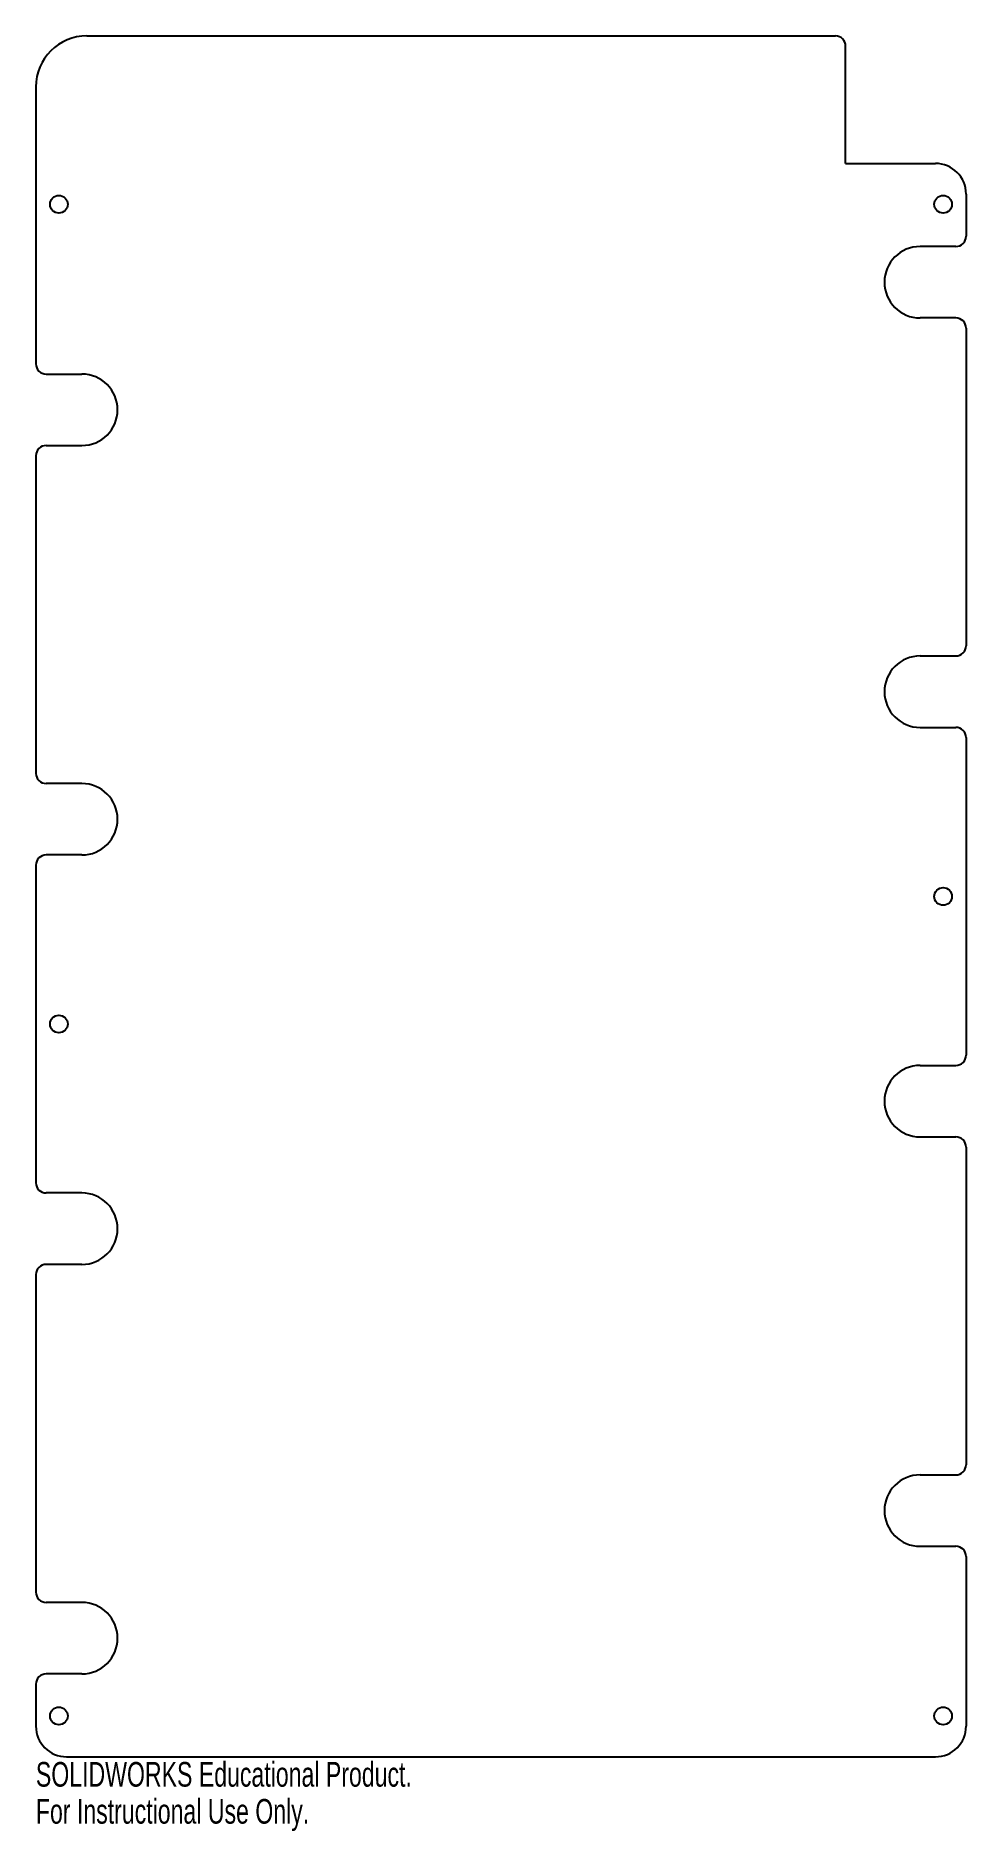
# Model space of a CAD drawing. Header units: millimetres. Extents: x -91 to 91, y -171 to 181.
import ezdxf

# ---------------------------------------------------------------- set-up
doc = ezdxf.new("R2010")
doc.units = ezdxf.units.MM
doc.styles.add('SLDTEXTSTYLE0', font='TXT', dxfattribs={"width": 0.7})

msp = doc.modelspace()

# ---------------------------------------------------------------- linework, layer by layer
at = {"color": 7, "linetype": 'Continuous', "lineweight": 25}
for p, q in [((-81.15, 181.14), (65.54, 181.14)), ((67.54, 156.14), (67.54, 179.14)), ((-91.15, 171.14), (-91.15, 116.86)), ((67.54, 156.14), (85.15, 156.14)), ((91.15, 150.14), (91.15, 141.86)), ((89.15, 139.86), (82.15, 139.86)), ((89.15, 125.86), (82.15, 125.86)), ((91.15, 123.86), (91.15, 61.61)), ((-89.15, 114.86), (-82.15, 114.86)), ((-91.15, 98.86), (-91.15, 36.61)), ((-89.15, 100.86), (-82.15, 100.86)), ((82.15, 59.61), (89.15, 59.61)), ((82.15, 45.61), (89.15, 45.61)), ((91.15, 43.61), (91.15, -18.64)), ((-82.15, 34.61), (-89.15, 34.61)), ((-91.15, 18.61), (-91.15, -43.64)), ((-82.15, 20.61), (-89.15, 20.61)), ((82.15, -20.64), (89.15, -20.64)), ((82.15, -34.64), (89.15, -34.64)), ((91.15, -36.64), (91.15, -98.89)), ((-82.15, -45.64), (-89.15, -45.64)), ((-82.15, -59.64), (-89.15, -59.64)), ((-91.15, -61.64), (-91.15, -123.89)), ((82.15, -100.89), (89.15, -100.89)), ((82.15, -114.89), (89.15, -114.89)), ((91.15, -116.89), (91.15, -150.14)), ((-82.15, -125.89), (-89.15, -125.89)), ((-82.15, -139.89), (-89.15, -139.89)), ((-91.15, -141.89), (-91.15, -150.14)), ((-85.15, -156.14), (85.15, -156.14))]:
    msp.add_line(p, q, dxfattribs=at)
for centre in [(-86.65, 148.14), (-86.65, 148.14), (86.65, 148.14), (86.65, 148.14), (86.65, 12.48), (86.65, 12.48), (-86.65, -12.52), (-86.65, -12.52), (-86.65, -148.14), (-86.65, -148.14), (86.65, -148.14), (86.65, -148.14)]:
    msp.add_circle(centre, 1.73, dxfattribs=at)
for centre, radius, start, end in [((-81.15, 171.14), 10, 90, 180), ((65.54, 179.14), 2, 0, 90), ((85.15, 150.14), 6, 0, 90), ((89.15, 141.86), 2, 270, 0), ((82.15, 132.86), 7, 90, 270), ((89.15, 123.86), 2, 0, 90), ((-89.15, 116.86), 2, 180, 270), ((-82.15, 107.86), 7, 270, 90), ((-89.15, 98.86), 2, 90, 180), ((89.15, 61.61), 2, 270, 0), ((82.15, 52.61), 7, 90, 270), ((89.15, 43.61), 2, 0, 90), ((-89.15, 36.61), 2, 180, 270), ((-82.15, 27.61), 7, 270, 90), ((-89.15, 18.61), 2, 90, 180), ((82.15, -27.64), 7, 90, 270), ((89.15, -18.64), 2, 270, 0), ((89.15, -36.64), 2, 0, 90), ((-89.15, -43.64), 2, 180, 270), ((-82.15, -52.64), 7, 270, 90), ((-89.15, -61.64), 2, 90, 180), ((82.15, -107.89), 7, 90, 270), ((89.15, -98.89), 2, 270, 0), ((89.15, -116.89), 2, 0, 90), ((-89.15, -123.89), 2, 180, 270), ((-82.15, -132.89), 7, 270, 90), ((-89.15, -141.89), 2, 90, 180), ((-85.15, -150.14), 6, 180, 270), ((85.15, -150.14), 6, 270, 0)]:
    msp.add_arc(centre, radius, start, end, dxfattribs=at)

# ---------------------------------------------------------------- texts
at = {"color": 7, "linetype": 'Continuous', "char_height": 4.8336, "attachment_point": 1, "style": 'SLDTEXTSTYLE0'}
for s, insert in [('SOLIDWORKS Educational Product.', (-91.15, -157.16)), ('For Instructional Use Only.', (-91.15, -164.41))]:
    msp.add_mtext(s, dxfattribs=dict(at, insert=insert))

doc.saveas('drawing.dxf')
